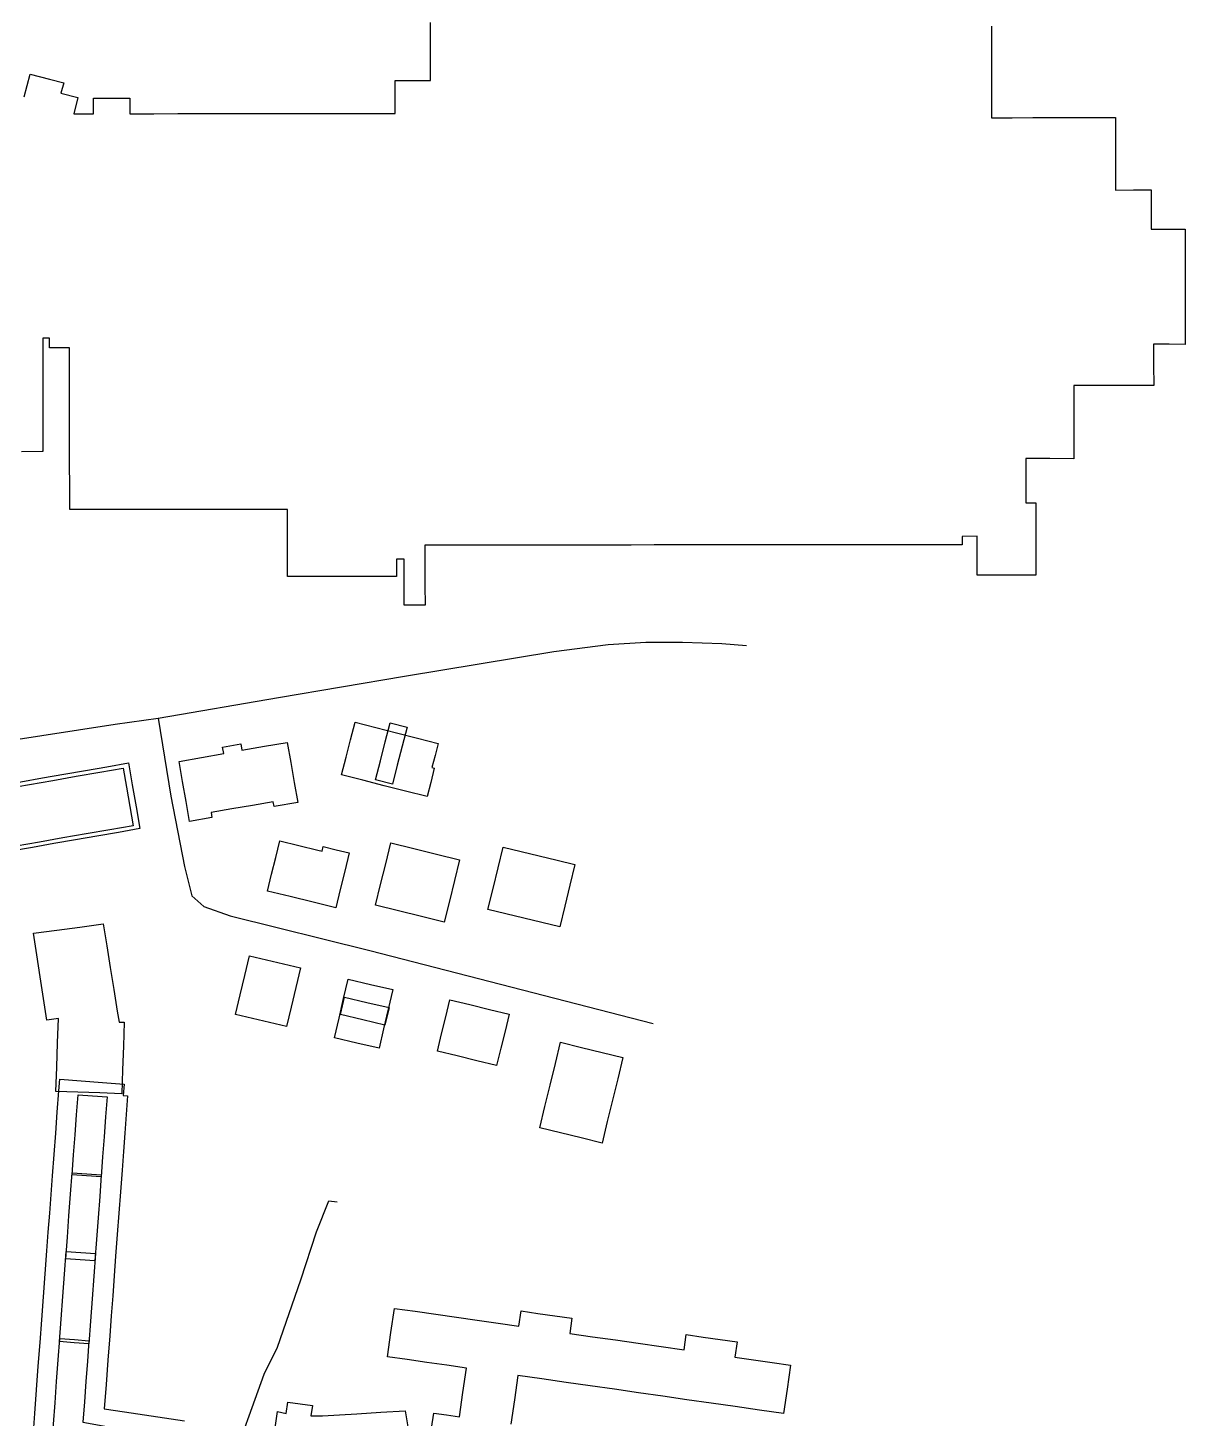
# Model space of a CAD drawing. Header units: metres. Extents: x 2534007 to 2539113, y 1151834 to 1154458.
# Drawn here: x 2538799.4 to 2539034.5, y 1152688.6 to 1152970.9 of the extents above; entities that cross this region are included whole.
import ezdxf

# ---------------------------------------------------------------- set-up
doc = ezdxf.new("R2010")
doc.units = ezdxf.units.M
doc.layers.add('Buildings', color=7, linetype='Continuous')
doc.layers.add('Roads', color=7, linetype='Continuous')

msp = doc.modelspace()

# ---------------------------------------------------------------- linework, layer by layer
at = {"layer": 'Buildings'}
for points in [[(2538995.167, 1152971.243), (2538995.171, 1152966.6), (2538995.176, 1152961.957), (2538995.18, 1152957.314), (2538995.184, 1152952.671), (2538999.372, 1152952.675), (2539003.561, 1152952.679), (2539007.749, 1152952.682), (2539011.937, 1152952.686), (2539016.126, 1152952.69), (2539020.314, 1152952.694), (2539020.319, 1152947.791), (2539020.323, 1152942.887), (2539020.328, 1152937.984), (2539023.972, 1152937.987), (2539027.615, 1152937.99), (2539027.619, 1152934.023), (2539027.623, 1152930.056), (2539031.053, 1152930.06), (2539034.483, 1152930.063), (2539034.487, 1152925.377), (2539034.491, 1152920.691), (2539034.496, 1152916.006), (2539034.5, 1152911.32), (2539034.504, 1152906.634), (2539031.275, 1152906.659), (2539028.046, 1152906.683), (2539028.073, 1152902.467), (2539028.1, 1152898.25), (2539024.05, 1152898.25), (2539020, 1152898.25), (2539015.95, 1152898.25), (2539011.9, 1152898.25), (2539011.9, 1152893.3), (2539011.9, 1152888.35), (2539011.9, 1152883.4), (2539007.008, 1152883.427), (2539002.116, 1152883.453), (2539002.138, 1152878.951), (2539002.16, 1152874.449), (2539004.174, 1152874.451), (2539004.179, 1152869.56), (2539004.183, 1152864.669), (2539004.188, 1152859.778), (2539000.205, 1152859.774), (2538996.222, 1152859.77), (2538992.239, 1152859.766), (2538992.236, 1152863.708), (2538992.233, 1152867.65), (2538989.184, 1152867.648), (2538989.185, 1152865.945), (2538984.681, 1152865.941), (2538980.177, 1152865.937), (2538975.672, 1152865.933), (2538971.168, 1152865.929), (2538966.664, 1152865.925), (2538962.16, 1152865.921), (2538957.656, 1152865.917), (2538953.151, 1152865.913), (2538948.647, 1152865.909), (2538944.143, 1152865.905), (2538939.385, 1152865.9), (2538934.626, 1152865.896), (2538929.868, 1152865.891), (2538926.611, 1152865.889), (2538921.957, 1152865.885), (2538917.302, 1152865.88), (2538912.648, 1152865.876), (2538907.993, 1152865.871), (2538903.339, 1152865.867), (2538898.684, 1152865.863), (2538894.03, 1152865.858), (2538889.375, 1152865.854), (2538884.721, 1152865.849), (2538880.066, 1152865.845), (2538880.07, 1152861.796), (2538880.074, 1152857.747), (2538880.078, 1152853.698), (2538875.876, 1152853.694), (2538875.872, 1152858.366), (2538875.868, 1152863.039), (2538874.305, 1152863.038), (2538874.309, 1152859.484), (2538869.876, 1152859.48), (2538865.443, 1152859.476), (2538861.011, 1152859.472), (2538856.578, 1152859.468), (2538852.145, 1152859.464), (2538852.141, 1152864.013), (2538852.137, 1152868.562), (2538852.133, 1152873.111), (2538847.536, 1152873.107), (2538842.939, 1152873.103), (2538838.342, 1152873.099), (2538833.745, 1152873.095), (2538829.147, 1152873.09), (2538824.55, 1152873.086), (2538819.953, 1152873.082), (2538815.356, 1152873.078), (2538811.628, 1152873.075), (2538807.9, 1152873.071), (2538807.896, 1152877.762), (2538807.891, 1152882.452), (2538807.887, 1152887.143), (2538807.883, 1152891.834), (2538807.879, 1152896.525), (2538807.874, 1152901.215), (2538807.87, 1152905.906), (2538803.789, 1152905.903), (2538803.788, 1152907.875), (2538802.456, 1152907.874), (2538802.46, 1152903.27), (2538802.464, 1152898.666), (2538802.468, 1152894.062), (2538802.472, 1152889.458), (2538802.476, 1152884.854), (2538802.338, 1152884.849), (2538798.086, 1152884.84)], [(2538798.657, 1152956.919), (2538799.871, 1152961.534), (2538803.784, 1152960.504), (2538806.678, 1152959.744), (2538806.126, 1152957.646), (2538809.575, 1152956.739), (2538808.724, 1152953.47), (2538812.769, 1152953.474), (2538812.766, 1152956.628), (2538816.428, 1152956.631), (2538820.089, 1152956.634), (2538820.091, 1152953.48), (2538824.993, 1152953.485), (2538829.895, 1152953.489), (2538834.798, 1152953.494), (2538839.7, 1152953.498), (2538844.602, 1152953.503), (2538849.504, 1152953.507), (2538854.406, 1152953.512), (2538859.308, 1152953.516), (2538864.211, 1152953.521), (2538869.113, 1152953.525), (2538874.015, 1152953.53), (2538874.012, 1152956.864), (2538874.009, 1152960.198), (2538877.616, 1152960.201), (2538881.223, 1152960.204), (2538881.22, 1152964.141), (2538881.216, 1152968.078), (2538881.213, 1152972.014)], [(2538800.46, 1152684.743), (2538800.816, 1152689.53), (2538801.173, 1152694.318), (2538801.529, 1152699.105), (2538801.886, 1152703.893), (2538802.234, 1152708.551), (2538802.581, 1152713.209), (2538802.929, 1152717.867), (2538803.276, 1152722.525), (2538803.561, 1152726.342), (2538803.845, 1152730.159), (2538804.13, 1152733.976), (2538804.414, 1152737.793), (2538804.736, 1152742.106), (2538805.057, 1152746.42), (2538805.379, 1152750.733), (2538805.7, 1152755.046), (2538805.875, 1152757.388), (2538810.236, 1152757.062), (2538814.597, 1152756.737), (2538818.958, 1152756.411), (2538818.783, 1152754.071), (2538819.663, 1152754.005), (2538819.382, 1152750.232), (2538819.101, 1152746.459), (2538818.819, 1152742.686), (2538818.538, 1152738.913), (2538818.213, 1152734.556), (2538817.888, 1152730.199), (2538817.564, 1152725.841), (2538817.239, 1152721.484), (2538816.937, 1152717.437), (2538816.635, 1152713.39), (2538816.333, 1152709.343), (2538816.031, 1152705.296), (2538815.662, 1152700.349), (2538815.294, 1152695.402), (2538814.925, 1152690.455), (2538819.008, 1152689.848), (2538823.09, 1152689.241), (2538827.173, 1152688.635), (2538831.255, 1152688.028)], [(2538881.402, 1152686.514), (2538881.84, 1152689.583), (2538884.46, 1152689.208), (2538887.08, 1152688.833), (2538887.787, 1152693.776), (2538888.494, 1152698.718), (2538884.48, 1152699.292), (2538880.467, 1152699.866), (2538876.453, 1152700.44), (2538872.439, 1152701.014), (2538873.144, 1152705.939), (2538873.848, 1152710.863), (2538873.848, 1152710.863), (2538878.063, 1152710.26), (2538882.278, 1152709.657), (2538886.493, 1152709.054), (2538890.708, 1152708.451), (2538894.923, 1152707.848), (2538899.138, 1152707.245), (2538899.579, 1152710.33), (2538903.021, 1152709.838), (2538906.464, 1152709.345), (2538909.906, 1152708.853), (2538909.465, 1152705.769), (2538914.113, 1152705.104), (2538918.76, 1152704.439), (2538923.408, 1152703.775), (2538928.055, 1152703.11), (2538932.703, 1152702.445), (2538933.143, 1152705.53), (2538936.592, 1152705.037), (2538940.04, 1152704.543), (2538943.489, 1152704.05), (2538943.048, 1152700.966), (2538946.811, 1152700.428), (2538950.573, 1152699.889), (2538954.336, 1152699.351), (2538953.632, 1152694.428), (2538952.928, 1152689.504), (2538948.019, 1152690.206), (2538943.111, 1152690.908), (2538938.202, 1152691.61), (2538933.293, 1152692.312), (2538928.385, 1152693.014), (2538923.476, 1152693.715), (2538918.568, 1152694.417), (2538913.659, 1152695.119), (2538908.75, 1152695.821), (2538903.842, 1152696.523), (2538898.933, 1152697.225), (2538898.226, 1152692.283), (2538897.519, 1152687.34)], [(2538849.49, 1152685.658), (2538850.124, 1152689.943), (2538851.906, 1152689.516), (2538852.22, 1152691.823), (2538854.708, 1152691.484), (2538857.195, 1152691.145), (2538856.905, 1152689.015), (2538859.278, 1152689.004), (2538862.741, 1152689.234), (2538866.205, 1152689.464), (2538871.11, 1152689.745), (2538876.015, 1152690.026), (2538876.76, 1152685.563)]]:
    msp.add_lwpolyline(points, dxfattribs=at)
for points in [[(2538881.973, 1152820.579), (2538881.229, 1152817.685), (2538880.485, 1152814.79), (2538876.149, 1152815.901), (2538871.814, 1152817.012), (2538867.479, 1152818.123), (2538863.143, 1152819.234), (2538864.054, 1152822.789), (2538864.964, 1152826.344), (2538865.875, 1152829.899), (2538870.091, 1152828.819), (2538874.307, 1152827.739), (2538878.523, 1152826.659), (2538882.739, 1152825.579), (2538882.114, 1152823.141), (2538881.489, 1152820.703), (2538881.973, 1152820.579)], [(2538876.435, 1152828.893), (2538875.444, 1152825.025), (2538874.454, 1152821.157), (2538873.463, 1152817.289), (2538870.028, 1152818.17), (2538871.019, 1152822.038), (2538872.009, 1152825.905), (2538873, 1152829.773), (2538876.435, 1152828.893)], [(2538852.098, 1152825.808), (2538852.812, 1152821.738), (2538853.526, 1152817.669), (2538854.24, 1152813.599), (2538849.408, 1152812.759), (2538849.231, 1152813.754), (2538845.026, 1152813.016), (2538840.82, 1152812.279), (2538836.615, 1152811.541), (2538836.79, 1152810.544), (2538832.263, 1152809.744), (2538831.549, 1152813.814), (2538830.835, 1152817.883), (2538830.121, 1152821.953), (2538834.655, 1152822.748), (2538839.189, 1152823.543), (2538838.959, 1152824.855), (2538842.671, 1152825.508), (2538842.901, 1152824.195), (2538847.5, 1152825.002), (2538852.098, 1152825.808)], [(2538822.171, 1152808.291), (2538817.804, 1152807.528), (2538813.436, 1152806.765), (2538809.069, 1152806.002), (2538804.702, 1152805.238), (2538800.335, 1152804.475), (2538795.967, 1152803.712), (2538791.6, 1152802.949), (2538790.823, 1152807.396), (2538790.047, 1152811.842), (2538789.27, 1152816.289), (2538793.637, 1152817.052), (2538798.005, 1152817.815), (2538802.372, 1152818.578), (2538806.739, 1152819.341), (2538811.106, 1152820.104), (2538815.474, 1152820.867), (2538819.841, 1152821.63), (2538820.618, 1152817.184), (2538821.394, 1152812.737), (2538822.171, 1152808.291)], [(2538820.794, 1152808.879), (2538816.037, 1152808.048), (2538811.28, 1152807.217), (2538806.523, 1152806.386), (2538801.765, 1152805.555), (2538797.008, 1152804.724), (2538792.251, 1152803.893), (2538791.57, 1152807.792), (2538790.889, 1152811.692), (2538790.208, 1152815.591), (2538794.965, 1152816.422), (2538799.722, 1152817.254), (2538804.479, 1152818.085), (2538809.235, 1152818.916), (2538813.992, 1152819.748), (2538818.749, 1152820.579), (2538819.431, 1152816.679), (2538820.112, 1152812.779), (2538820.794, 1152808.879)], [(2538858.326, 1152803.929), (2538859.193, 1152803.714), (2538859.423, 1152804.648), (2538862.054, 1152804.001), (2538864.685, 1152803.354), (2538863.775, 1152799.641), (2538862.865, 1152795.927), (2538861.955, 1152792.214), (2538857.333, 1152793.347), (2538852.711, 1152794.481), (2538848.089, 1152795.614), (2538848.924, 1152799.017), (2538849.758, 1152802.42), (2538850.593, 1152805.823), (2538854.46, 1152804.876), (2538858.326, 1152803.929)], [(2538887.098, 1152801.964), (2538886.064, 1152797.746), (2538885.03, 1152793.528), (2538883.996, 1152789.31), (2538879.339, 1152790.452), (2538874.681, 1152791.594), (2538870.024, 1152792.736), (2538871.058, 1152796.954), (2538872.092, 1152801.171), (2538873.126, 1152805.389), (2538877.783, 1152804.247), (2538882.441, 1152803.106), (2538887.098, 1152801.964)], [(2538910.536, 1152800.999), (2538909.507, 1152796.779), (2538908.479, 1152792.558), (2538907.45, 1152788.338), (2538903.806, 1152789.226), (2538900.163, 1152790.115), (2538896.519, 1152791.003), (2538892.875, 1152791.891), (2538893.904, 1152796.112), (2538894.934, 1152800.332), (2538895.963, 1152804.553), (2538899.606, 1152803.665), (2538903.25, 1152802.776), (2538906.893, 1152801.888), (2538910.536, 1152800.999)], [(2538817.569, 1152771.186), (2538817.923, 1152768.991), (2538818.98, 1152768.954), (2538818.813, 1152764.118), (2538818.646, 1152759.282), (2538818.479, 1152754.446), (2538814.019, 1152754.601), (2538809.56, 1152754.755), (2538805.1, 1152754.91), (2538805.271, 1152759.86), (2538805.443, 1152764.81), (2538805.614, 1152769.76), (2538803.278, 1152769.381), (2538802.597, 1152773.795), (2538801.916, 1152778.21), (2538801.235, 1152782.624), (2538800.554, 1152787.038), (2538805.269, 1152787.668), (2538809.984, 1152788.298), (2538814.699, 1152788.928), (2538815.417, 1152784.493), (2538816.134, 1152780.057), (2538816.851, 1152775.622), (2538817.569, 1152771.186)], [(2538854.78, 1152779.985), (2538853.836, 1152776.016), (2538852.893, 1152772.047), (2538851.949, 1152768.078), (2538848.5, 1152768.897), (2538845.052, 1152769.717), (2538841.603, 1152770.536), (2538842.546, 1152774.506), (2538843.49, 1152778.475), (2538844.433, 1152782.445), (2538847.882, 1152781.625), (2538851.331, 1152780.805), (2538854.78, 1152779.985)], [(2538873.561, 1152775.585), (2538872.62, 1152771.613), (2538871.68, 1152767.64), (2538870.739, 1152763.668), (2538866.207, 1152764.742), (2538861.674, 1152765.815), (2538862.614, 1152769.788), (2538863.555, 1152773.76), (2538864.495, 1152777.733), (2538869.028, 1152776.659), (2538873.561, 1152775.585)], [(2538872.781, 1152771.928), (2538871.941, 1152768.384), (2538867.425, 1152769.454), (2538862.909, 1152770.523), (2538863.749, 1152774.068), (2538868.265, 1152772.998), (2538872.781, 1152771.928)], [(2538895.496, 1152763.709), (2538894.628, 1152760.166), (2538890.616, 1152761.147), (2538886.605, 1152762.129), (2538882.593, 1152763.11), (2538883.444, 1152766.588), (2538884.294, 1152770.065), (2538885.145, 1152773.543), (2538889.157, 1152772.561), (2538893.168, 1152771.58), (2538897.18, 1152770.598), (2538896.338, 1152767.154), (2538895.496, 1152763.709)], [(2538920.291, 1152761.806), (2538919.231, 1152757.464), (2538918.17, 1152753.122), (2538917.11, 1152748.78), (2538916.049, 1152744.438), (2538911.824, 1152745.47), (2538907.599, 1152746.502), (2538903.374, 1152747.534), (2538904.435, 1152751.876), (2538905.496, 1152756.219), (2538906.557, 1152760.561), (2538907.618, 1152764.903), (2538911.842, 1152763.871), (2538916.067, 1152762.838), (2538920.291, 1152761.806)], [(2538815.496, 1152753.814), (2538815.193, 1152749.751), (2538814.891, 1152745.687), (2538814.588, 1152741.623), (2538814.285, 1152737.56), (2538811.333, 1152737.78), (2538808.38, 1152737.999), (2538808.683, 1152742.063), (2538808.986, 1152746.127), (2538809.288, 1152750.19), (2538809.591, 1152754.254), (2538812.544, 1152754.034), (2538815.496, 1152753.814)], [(2538814.315, 1152737.961), (2538813.99, 1152733.594), (2538813.665, 1152729.228), (2538813.339, 1152724.862), (2538813.014, 1152720.495), (2538810.061, 1152720.715), (2538807.108, 1152720.934), (2538807.433, 1152725.301), (2538807.759, 1152729.668), (2538808.084, 1152734.034), (2538808.409, 1152738.401), (2538811.362, 1152738.181), (2538814.315, 1152737.961)], [(2538813.123, 1152721.975), (2538812.782, 1152717.396), (2538812.441, 1152712.817), (2538812.1, 1152708.237), (2538811.759, 1152703.658), (2538808.806, 1152703.878), (2538805.853, 1152704.098), (2538806.194, 1152708.677), (2538806.535, 1152713.257), (2538806.877, 1152717.836), (2538807.218, 1152722.415), (2538810.171, 1152722.195), (2538813.123, 1152721.975)], [(2538827.031, 1152684.619), (2538826.477, 1152681.73), (2538825.923, 1152678.84), (2538821.594, 1152679.67), (2538817.266, 1152680.5), (2538812.937, 1152681.331), (2538808.609, 1152682.161), (2538804.28, 1152682.991), (2538804.604, 1152687.34), (2538804.928, 1152691.689), (2538805.252, 1152696.038), (2538805.576, 1152700.387), (2538805.9, 1152704.736), (2538808.853, 1152704.516), (2538811.805, 1152704.296), (2538811.498, 1152700.166), (2538811.19, 1152696.035), (2538810.883, 1152691.905), (2538810.575, 1152687.775), (2538814.689, 1152686.986), (2538818.803, 1152686.197), (2538822.917, 1152685.408), (2538827.031, 1152684.619)]]:
    msp.add_lwpolyline(points, close=True, dxfattribs=at)
at = {"layer": 'Roads'}
for points in [[(2538825.86, 1152830.705), (2538850.329, 1152834.891), (2538875.914, 1152839.264), (2538906.245, 1152844.289), (2538917.316, 1152845.684), (2538924.945, 1152846.149), (2538932.389, 1152846.149), (2538940.39, 1152845.87), (2538945.414, 1152845.498)], [(2538769.985, 1152822.243), (2538779.811, 1152823.753), (2538817.164, 1152829.49), (2538825.86, 1152830.705)], [(2538825.86, 1152830.705), (2538828.461, 1152814.859), (2538831.24, 1152800.598), (2538832.721, 1152794.671), (2538835.129, 1152792.449), (2538840.5, 1152790.596), (2538868.838, 1152783.559), (2538926.398, 1152768.725)], [(2538847.42, 1152697.488), (2538850.103, 1152702.98), (2538854.824, 1152716.645), (2538858.063, 1152726.435), (2538860.531, 1152732.704), (2538862.266, 1152732.511)], [(2538837.543, 1152665.38), (2538838.673, 1152672.68), (2538840.438, 1152678.164), (2538847.42, 1152697.488)]]:
    msp.add_lwpolyline(points, dxfattribs=at)

doc.saveas('drawing.dxf')
